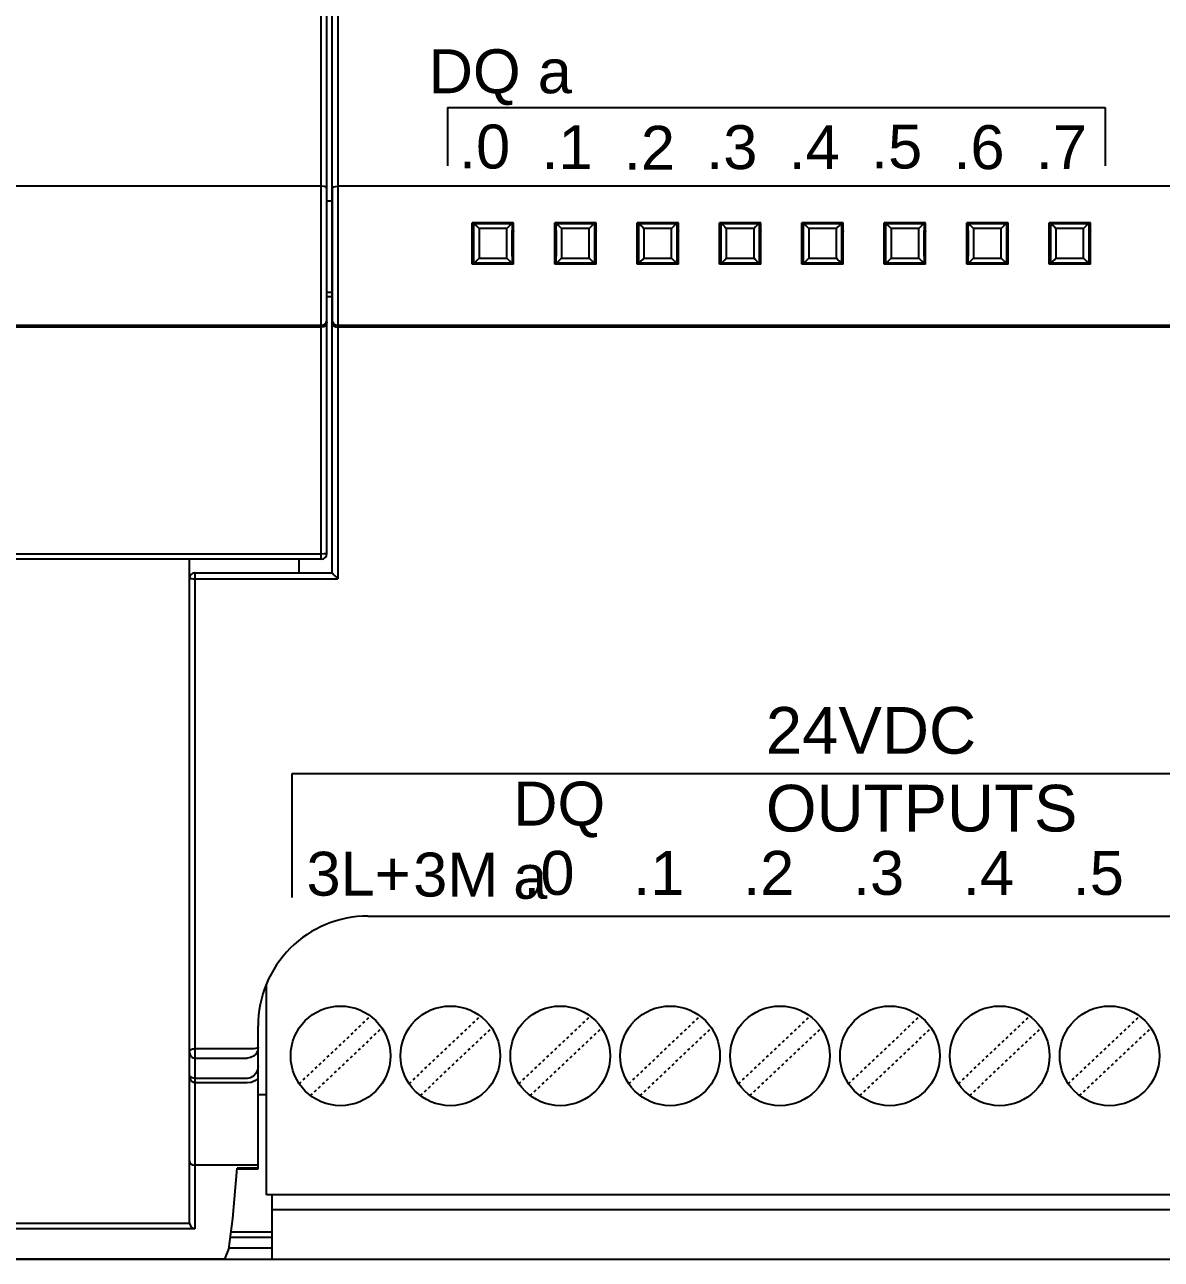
# Model space of a CAD drawing. Header units: inches. Extents: x 187 to 137830, y 99 to 66837.
# Drawn here: x 3821.69 to 3863.07, y 27718.4 to 27763.36 of the extents above; entities that cross this region are included whole.
import ezdxf

# ---------------------------------------------------------------- set-up
doc = ezdxf.new("R2010")
doc.units = ezdxf.units.IN
doc.header["$MEASUREMENT"] = 0
doc.linetypes.add('DOT', pattern=[0.2, 0.1, -0.1])
doc.styles.get("Standard").update_dxf_attribs({"font": 'arial.ttf'})

msp = doc.modelspace()

# ---------------------------------------------------------------- linework, layer by layer
at = {"color": 7, "linetype": 'Continuous'}
for p, q in [((3833.085, 27796.109), (3833.085, 27743.182)), ((3832.885, 27743.395), (3832.885, 27795.896)), ((3832.485, 27743.896), (3832.485, 27795.396)), ((3832.685, 27744.096), (3832.685, 27795.196)), ((3832.485, 27757.479), (3794.935, 27757.479)), ((3885.535, 27757.479), (3833.085, 27757.479)), ((3832.885, 27757.399), (3832.885, 27752.606)), ((3832.885, 27756.929), (3832.685, 27756.929)), ((3839.488, 27756.149), (3837.982, 27756.149)), ((3837.982, 27756.149), (3838.028, 27756.102)), ((3838.028, 27756.102), (3838.072, 27756.102)), ((3839.398, 27756.102), (3838.072, 27756.102)), ((3839.398, 27756.102), (3839.442, 27756.102)), ((3839.488, 27756.149), (3839.442, 27756.102)), ((3842.488, 27756.149), (3840.982, 27756.149)), ((3841.028, 27756.102), (3840.982, 27756.149)), ((3841.028, 27756.102), (3841.072, 27756.102)), ((3842.398, 27756.102), (3841.072, 27756.102)), ((3842.398, 27756.102), (3842.442, 27756.102)), ((3842.442, 27756.102), (3842.488, 27756.149)), ((3845.488, 27756.149), (3843.982, 27756.149)), ((3844.028, 27756.102), (3843.982, 27756.149)), ((3844.028, 27756.102), (3844.072, 27756.102)), ((3845.398, 27756.102), (3844.072, 27756.102)), ((3845.398, 27756.102), (3845.442, 27756.102)), ((3845.442, 27756.102), (3845.488, 27756.149)), ((3848.488, 27756.149), (3846.982, 27756.149)), ((3847.028, 27756.102), (3846.982, 27756.149)), ((3847.028, 27756.102), (3847.072, 27756.102)), ((3848.398, 27756.102), (3847.072, 27756.102)), ((3848.398, 27756.102), (3848.442, 27756.102)), ((3848.442, 27756.102), (3848.488, 27756.149)), ((3851.488, 27756.149), (3849.982, 27756.149)), ((3850.028, 27756.102), (3849.982, 27756.149)), ((3850.028, 27756.102), (3850.072, 27756.102)), ((3851.398, 27756.102), (3850.072, 27756.102)), ((3851.398, 27756.102), (3851.442, 27756.102)), ((3851.442, 27756.102), (3851.488, 27756.149)), ((3854.488, 27756.149), (3852.982, 27756.149)), ((3853.028, 27756.102), (3852.982, 27756.149)), ((3853.028, 27756.102), (3853.072, 27756.102)), ((3854.398, 27756.102), (3853.072, 27756.102)), ((3854.398, 27756.102), (3854.442, 27756.102)), ((3854.442, 27756.102), (3854.488, 27756.149)), ((3857.488, 27756.149), (3855.982, 27756.149)), ((3856.028, 27756.102), (3855.982, 27756.149)), ((3856.028, 27756.102), (3856.072, 27756.102)), ((3857.398, 27756.102), (3856.072, 27756.102)), ((3857.398, 27756.102), (3857.442, 27756.102)), ((3857.442, 27756.102), (3857.488, 27756.149)), ((3860.488, 27756.149), (3858.982, 27756.149)), ((3859.028, 27756.102), (3858.982, 27756.149)), ((3859.028, 27756.102), (3859.072, 27756.102)), ((3860.398, 27756.102), (3859.072, 27756.102)), ((3860.398, 27756.102), (3860.442, 27756.102)), ((3860.442, 27756.102), (3860.488, 27756.149)), ((3839.241, 27755.938), (3838.229, 27755.938)), ((3839.461, 27755.671), (3839.46, 27755.551)), ((3839.488, 27755.911), (3839.468, 27755.896)), ((3839.468, 27755.896), (3839.487, 27755.824)), ((3841.002, 27755.896), (3840.983, 27755.824)), ((3841.01, 27755.624), (3841.008, 27755.735)), ((3841.01, 27755.497), (3841.01, 27755.624)), ((3842.241, 27755.938), (3841.229, 27755.938)), ((3842.461, 27755.671), (3842.46, 27755.551)), ((3842.488, 27755.911), (3842.468, 27755.896)), ((3842.468, 27755.896), (3842.487, 27755.824)), ((3844.002, 27755.896), (3843.983, 27755.824)), ((3844.01, 27755.624), (3844.008, 27755.735)), ((3844.01, 27755.497), (3844.01, 27755.624)), ((3845.241, 27755.938), (3844.229, 27755.938)), ((3845.461, 27755.671), (3845.46, 27755.551)), ((3845.488, 27755.911), (3845.468, 27755.896)), ((3845.468, 27755.896), (3845.487, 27755.824)), ((3847.002, 27755.896), (3846.983, 27755.824)), ((3847.01, 27755.624), (3847.008, 27755.735)), ((3847.01, 27755.497), (3847.01, 27755.624)), ((3848.241, 27755.938), (3847.229, 27755.938)), ((3848.461, 27755.671), (3848.46, 27755.551)), ((3848.488, 27755.911), (3848.468, 27755.896)), ((3848.468, 27755.896), (3848.487, 27755.824)), ((3850.002, 27755.896), (3849.983, 27755.824)), ((3850.01, 27755.624), (3850.008, 27755.735)), ((3850.01, 27755.497), (3850.01, 27755.624)), ((3851.241, 27755.938), (3850.229, 27755.938)), ((3851.461, 27755.671), (3851.46, 27755.551)), ((3851.488, 27755.911), (3851.468, 27755.896)), ((3851.468, 27755.896), (3851.487, 27755.824)), ((3853.002, 27755.896), (3852.983, 27755.824)), ((3853.01, 27755.624), (3853.008, 27755.735)), ((3853.01, 27755.497), (3853.01, 27755.624)), ((3854.241, 27755.938), (3853.229, 27755.938)), ((3854.461, 27755.671), (3854.46, 27755.551)), ((3854.488, 27755.911), (3854.468, 27755.896)), ((3854.468, 27755.896), (3854.487, 27755.824)), ((3856.002, 27755.896), (3855.983, 27755.824)), ((3856.01, 27755.624), (3856.008, 27755.735)), ((3856.01, 27755.497), (3856.01, 27755.624)), ((3857.241, 27755.938), (3856.229, 27755.938)), ((3857.461, 27755.671), (3857.46, 27755.551)), ((3857.488, 27755.911), (3857.468, 27755.896)), ((3857.468, 27755.896), (3857.487, 27755.824)), ((3859.002, 27755.896), (3858.983, 27755.824)), ((3859.01, 27755.624), (3859.008, 27755.735)), ((3859.01, 27755.497), (3859.01, 27755.624)), ((3860.241, 27755.938), (3859.229, 27755.938)), ((3860.488, 27755.911), (3860.468, 27755.896)), ((3860.468, 27755.896), (3860.487, 27755.824)), ((3839.46, 27755.551), (3839.46, 27755.42)), ((3839.46, 27755.42), (3839.46, 27755.287)), ((3839.46, 27755.287), (3839.461, 27755.162)), ((3839.461, 27755.162), (3839.462, 27755.053)), ((3841.009, 27755.111), (3841.01, 27755.231)), ((3841.011, 27755.363), (3841.01, 27755.497)), ((3841.01, 27755.231), (3841.011, 27755.363)), ((3842.46, 27755.551), (3842.46, 27755.42)), ((3842.46, 27755.42), (3842.46, 27755.287)), ((3842.46, 27755.287), (3842.461, 27755.162)), ((3842.461, 27755.162), (3842.462, 27755.053)), ((3844.009, 27755.111), (3844.01, 27755.231)), ((3844.011, 27755.363), (3844.01, 27755.497)), ((3844.01, 27755.231), (3844.011, 27755.363)), ((3845.46, 27755.551), (3845.46, 27755.42)), ((3845.46, 27755.42), (3845.46, 27755.287)), ((3845.46, 27755.287), (3845.461, 27755.162)), ((3845.461, 27755.162), (3845.462, 27755.053)), ((3847.009, 27755.111), (3847.01, 27755.231)), ((3847.011, 27755.363), (3847.01, 27755.497)), ((3847.01, 27755.231), (3847.011, 27755.363)), ((3848.46, 27755.551), (3848.46, 27755.42)), ((3848.46, 27755.42), (3848.46, 27755.287)), ((3848.46, 27755.287), (3848.461, 27755.162)), ((3848.461, 27755.162), (3848.462, 27755.053)), ((3850.009, 27755.111), (3850.01, 27755.231)), ((3850.011, 27755.363), (3850.01, 27755.497)), ((3850.01, 27755.231), (3850.011, 27755.363)), ((3851.46, 27755.551), (3851.46, 27755.42)), ((3851.46, 27755.42), (3851.46, 27755.287)), ((3851.46, 27755.287), (3851.461, 27755.162)), ((3851.461, 27755.162), (3851.462, 27755.053)), ((3853.009, 27755.111), (3853.01, 27755.231)), ((3853.011, 27755.363), (3853.01, 27755.497)), ((3853.01, 27755.231), (3853.011, 27755.363)), ((3854.46, 27755.551), (3854.46, 27755.42)), ((3854.46, 27755.42), (3854.46, 27755.287)), ((3854.46, 27755.287), (3854.461, 27755.162)), ((3854.461, 27755.162), (3854.462, 27755.053)), ((3856.009, 27755.111), (3856.01, 27755.231)), ((3856.011, 27755.363), (3856.01, 27755.497)), ((3856.01, 27755.231), (3856.011, 27755.363)), ((3857.46, 27755.551), (3857.46, 27755.42)), ((3857.46, 27755.42), (3857.46, 27755.287)), ((3857.46, 27755.287), (3857.461, 27755.162)), ((3857.461, 27755.162), (3857.462, 27755.053)), ((3859.009, 27755.111), (3859.01, 27755.231)), ((3859.011, 27755.363), (3859.01, 27755.497)), ((3859.01, 27755.231), (3859.011, 27755.363)), ((3860.46, 27755.42), (3860.46, 27755.287)), ((3860.46, 27755.287), (3860.461, 27755.162)), ((3860.461, 27755.162), (3860.462, 27755.053)), ((3838.229, 27754.853), (3839.241, 27754.853)), ((3839.468, 27754.896), (3839.487, 27754.968)), ((3840.982, 27754.88), (3841.002, 27754.896)), ((3841.002, 27754.896), (3840.983, 27754.968)), ((3841.229, 27754.853), (3842.241, 27754.853)), ((3842.468, 27754.896), (3842.487, 27754.968)), ((3843.982, 27754.88), (3844.002, 27754.896)), ((3844.002, 27754.896), (3843.983, 27754.968)), ((3844.229, 27754.853), (3845.241, 27754.853)), ((3845.468, 27754.896), (3845.487, 27754.968)), ((3846.982, 27754.88), (3847.002, 27754.896)), ((3847.002, 27754.896), (3846.983, 27754.968)), ((3847.229, 27754.853), (3848.241, 27754.853)), ((3848.468, 27754.896), (3848.487, 27754.968)), ((3849.982, 27754.88), (3850.002, 27754.896)), ((3850.002, 27754.896), (3849.983, 27754.968)), ((3850.229, 27754.853), (3851.241, 27754.853)), ((3851.468, 27754.896), (3851.487, 27754.968)), ((3852.982, 27754.88), (3853.002, 27754.896)), ((3853.002, 27754.896), (3852.983, 27754.968)), ((3853.229, 27754.853), (3854.241, 27754.853)), ((3854.468, 27754.896), (3854.487, 27754.968)), ((3855.982, 27754.88), (3856.002, 27754.896)), ((3856.002, 27754.896), (3855.983, 27754.968)), ((3856.229, 27754.853), (3857.241, 27754.853)), ((3857.468, 27754.896), (3857.487, 27754.968)), ((3858.982, 27754.88), (3859.002, 27754.896)), ((3859.002, 27754.896), (3858.983, 27754.968)), ((3859.229, 27754.853), (3860.241, 27754.853)), ((3860.468, 27754.896), (3860.487, 27754.968)), ((3837.982, 27754.642), (3838.028, 27754.689)), ((3839.488, 27754.642), (3837.982, 27754.642)), ((3838.072, 27754.69), (3838.028, 27754.689)), ((3838.072, 27754.69), (3839.398, 27754.69)), ((3839.442, 27754.689), (3839.398, 27754.69)), ((3839.488, 27754.642), (3839.442, 27754.689)), ((3841.028, 27754.689), (3840.982, 27754.642)), ((3842.488, 27754.642), (3840.982, 27754.642)), ((3841.072, 27754.69), (3841.028, 27754.689)), ((3841.072, 27754.69), (3842.398, 27754.69)), ((3842.442, 27754.689), (3842.398, 27754.69)), ((3842.442, 27754.689), (3842.488, 27754.642)), ((3844.028, 27754.689), (3843.982, 27754.642)), ((3845.488, 27754.642), (3843.982, 27754.642)), ((3844.072, 27754.69), (3844.028, 27754.689)), ((3844.072, 27754.69), (3845.398, 27754.69)), ((3845.442, 27754.689), (3845.398, 27754.69)), ((3845.442, 27754.689), (3845.488, 27754.642)), ((3847.028, 27754.689), (3846.982, 27754.642)), ((3848.488, 27754.642), (3846.982, 27754.642)), ((3847.072, 27754.69), (3847.028, 27754.689)), ((3847.072, 27754.69), (3848.398, 27754.69)), ((3848.442, 27754.689), (3848.398, 27754.69)), ((3848.442, 27754.689), (3848.488, 27754.642)), ((3850.028, 27754.689), (3849.982, 27754.642)), ((3851.488, 27754.642), (3849.982, 27754.642)), ((3850.072, 27754.69), (3850.028, 27754.689)), ((3850.072, 27754.69), (3851.398, 27754.69)), ((3851.442, 27754.689), (3851.398, 27754.69)), ((3851.442, 27754.689), (3851.488, 27754.642)), ((3853.028, 27754.689), (3852.982, 27754.642)), ((3854.488, 27754.642), (3852.982, 27754.642)), ((3853.072, 27754.69), (3853.028, 27754.689)), ((3853.072, 27754.69), (3854.398, 27754.69)), ((3854.442, 27754.689), (3854.398, 27754.69)), ((3854.442, 27754.689), (3854.488, 27754.642)), ((3856.028, 27754.689), (3855.982, 27754.642)), ((3857.488, 27754.642), (3855.982, 27754.642)), ((3856.072, 27754.69), (3856.028, 27754.689)), ((3856.072, 27754.69), (3857.398, 27754.69)), ((3857.442, 27754.689), (3857.398, 27754.69)), ((3857.442, 27754.689), (3857.488, 27754.642)), ((3859.028, 27754.689), (3858.982, 27754.642)), ((3860.488, 27754.642), (3858.982, 27754.642)), ((3859.072, 27754.69), (3859.028, 27754.689)), ((3859.072, 27754.69), (3860.398, 27754.69)), ((3860.442, 27754.689), (3860.398, 27754.69)), ((3860.442, 27754.689), (3860.488, 27754.642)), ((3832.885, 27753.602), (3832.685, 27753.602)), ((3832.885, 27753.443), (3832.685, 27753.443)), ((3832.9, 27752.53), (3832.885, 27752.606)), ((3832.485, 27752.41), (3794.935, 27752.41)), ((3832.485, 27752.342), (3794.935, 27752.342)), ((3885.535, 27752.407), (3833.085, 27752.407)), ((3885.535, 27752.34), (3833.085, 27752.34)), ((3832.485, 27744.082), (3794.935, 27744.082)), ((3832.485, 27743.896), (3794.935, 27743.896)), ((3832.485, 27743.896), (3794.935, 27743.896)), ((3827.685, 27719.729), (3827.685, 27743.896)), ((3831.685, 27743.396), (3831.685, 27743.896)), ((3827.885, 27743.396), (3832.885, 27743.396)), ((3827.885, 27743.396), (3827.885, 27719.501)), ((3827.885, 27743.182), (3833.085, 27743.182)), ((3834.185, 27730.896), (3876.185, 27730.896)), ((3830.485, 27720.746), (3830.485, 27728.415)), ((3830.185, 27726.111), (3830.185, 27726.896)), ((3830.185, 27721.693), (3830.185, 27726.896)), ((3827.885, 27726.07), (3829.785, 27726.07)), ((3827.885, 27725.724), (3829.785, 27725.724)), ((3829.785, 27724.984), (3827.885, 27724.984)), ((3829.785, 27724.822), (3827.885, 27724.822)), ((3830.185, 27724.396), (3830.485, 27724.396)), ((3830.185, 27721.824), (3827.885, 27721.824)), ((3829.27, 27719.877), (3829.417, 27721.719)), ((3829.413, 27721.693), (3830.185, 27721.693)), ((3830.185, 27721.719), (3829.417, 27721.719)), ((3879.395, 27720.746), (3830.485, 27720.746)), ((3830.685, 27720.746), (3830.685, 27718.396)), ((3830.685, 27720.206), (3879.685, 27720.206)), ((3827.687, 27719.699), (3805.183, 27719.699)), ((3827.885, 27719.501), (3804.985, 27719.501)), ((3829.178, 27719.196), (3830.685, 27719.196)), ((3829.205, 27719.396), (3830.685, 27719.396)), ((3830.685, 27718.796), (3829.125, 27718.796)), ((3778.335, 27718.396), (3887.535, 27718.396)), ((3828.97, 27718.396), (3820.835, 27718.396))]:
    msp.add_line(p, q, dxfattribs=at)
for p, q in [((3837.085, 27760.341), (3861.024, 27760.341)), ((3837.085, 27760.341), (3837.085, 27758.225)), ((3861.024, 27760.341), (3861.024, 27758.225)), ((3831.425, 27731.57), (3831.425, 27736.084)), ((3831.425, 27736.084), (3878.9, 27736.084))]:
    msp.add_line(p, q)
at = {"linetype": 'DOT'}
for p, q in [((3831.679, 27724.792), (3834.278, 27727.254)), ((3835.679, 27724.792), (3838.278, 27727.254)), ((3839.679, 27724.792), (3842.278, 27727.254)), ((3843.679, 27724.792), (3846.278, 27727.254)), ((3847.679, 27724.792), (3850.278, 27727.254)), ((3851.679, 27724.792), (3854.278, 27727.254)), ((3855.679, 27724.792), (3858.278, 27727.254)), ((3859.679, 27724.792), (3862.278, 27727.254)), ((3832.092, 27724.357), (3834.691, 27726.819)), ((3836.092, 27724.357), (3838.691, 27726.819)), ((3840.092, 27724.357), (3842.691, 27726.819)), ((3844.092, 27724.357), (3846.691, 27726.819)), ((3848.092, 27724.357), (3850.691, 27726.819)), ((3852.092, 27724.357), (3854.691, 27726.819)), ((3856.092, 27724.357), (3858.691, 27726.819)), ((3860.092, 27724.357), (3862.691, 27726.819))]:
    msp.add_line(p, q, dxfattribs=at)
at = {"color": 7, "linetype": 'Continuous'}
for points in [[(3832.685, 27757.399), (3832.66, 27757.438), (3832.589, 27757.468), (3832.485, 27757.479)], [(3832.885, 27757.399), (3832.899, 27757.429), (3832.94, 27757.455), (3833.005, 27757.473), (3833.085, 27757.479)], [(3837.982, 27754.642), (3837.983, 27755.142), (3837.983, 27755.649), (3837.982, 27756.149)], [(3838.028, 27756.102), (3838.03, 27755.633), (3838.03, 27755.159), (3838.028, 27754.689)], [(3838.072, 27756.102), (3838.123, 27756.047), (3838.175, 27755.993), (3838.229, 27755.938)], [(3839.398, 27756.102), (3839.347, 27756.047), (3839.295, 27755.993), (3839.241, 27755.938)], [(3839.442, 27754.689), (3839.44, 27755.159), (3839.44, 27755.633), (3839.442, 27756.102)], [(3839.488, 27754.642), (3839.487, 27755.142), (3839.487, 27755.649), (3839.488, 27756.149)], [(3840.982, 27754.642), (3840.983, 27755.142), (3840.983, 27755.649), (3840.982, 27756.149)], [(3841.028, 27756.102), (3841.03, 27755.633), (3841.03, 27755.159), (3841.028, 27754.689)], [(3841.072, 27756.102), (3841.123, 27756.047), (3841.175, 27755.993), (3841.229, 27755.938)], [(3842.398, 27756.102), (3842.347, 27756.047), (3842.295, 27755.993), (3842.241, 27755.938)], [(3842.442, 27754.689), (3842.44, 27755.159), (3842.44, 27755.633), (3842.442, 27756.102)], [(3842.488, 27754.642), (3842.487, 27755.142), (3842.487, 27755.649), (3842.488, 27756.149)], [(3843.982, 27754.642), (3843.983, 27755.142), (3843.983, 27755.649), (3843.982, 27756.149)], [(3844.028, 27756.102), (3844.03, 27755.633), (3844.03, 27755.159), (3844.028, 27754.689)], [(3844.072, 27756.102), (3844.123, 27756.047), (3844.175, 27755.993), (3844.229, 27755.938)], [(3845.398, 27756.102), (3845.347, 27756.047), (3845.295, 27755.993), (3845.241, 27755.938)], [(3845.442, 27754.689), (3845.44, 27755.159), (3845.44, 27755.633), (3845.442, 27756.102)], [(3845.488, 27754.642), (3845.487, 27755.142), (3845.487, 27755.649), (3845.488, 27756.149)], [(3846.982, 27754.642), (3846.983, 27755.142), (3846.983, 27755.649), (3846.982, 27756.149)], [(3847.028, 27756.102), (3847.03, 27755.633), (3847.03, 27755.159), (3847.028, 27754.689)], [(3847.072, 27756.102), (3847.123, 27756.047), (3847.175, 27755.993), (3847.229, 27755.938)], [(3848.398, 27756.102), (3848.347, 27756.047), (3848.295, 27755.993), (3848.241, 27755.938)], [(3848.442, 27754.689), (3848.44, 27755.159), (3848.44, 27755.633), (3848.442, 27756.102)], [(3848.488, 27754.642), (3848.487, 27755.142), (3848.487, 27755.649), (3848.488, 27756.149)], [(3849.982, 27754.642), (3849.983, 27755.142), (3849.983, 27755.649), (3849.982, 27756.149)], [(3850.028, 27756.102), (3850.03, 27755.633), (3850.03, 27755.159), (3850.028, 27754.689)], [(3850.072, 27756.102), (3850.123, 27756.047), (3850.175, 27755.993), (3850.229, 27755.938)], [(3851.398, 27756.102), (3851.347, 27756.047), (3851.295, 27755.993), (3851.241, 27755.938)], [(3851.442, 27754.689), (3851.44, 27755.159), (3851.44, 27755.633), (3851.442, 27756.102)], [(3851.488, 27754.642), (3851.487, 27755.142), (3851.487, 27755.649), (3851.488, 27756.149)], [(3852.982, 27754.642), (3852.983, 27755.142), (3852.983, 27755.649), (3852.982, 27756.149)], [(3853.028, 27756.102), (3853.03, 27755.633), (3853.03, 27755.159), (3853.028, 27754.689)], [(3853.072, 27756.102), (3853.123, 27756.047), (3853.175, 27755.993), (3853.229, 27755.938)], [(3854.398, 27756.102), (3854.347, 27756.047), (3854.295, 27755.993), (3854.241, 27755.938)], [(3854.442, 27754.689), (3854.44, 27755.159), (3854.44, 27755.633), (3854.442, 27756.102)], [(3854.488, 27754.642), (3854.487, 27755.142), (3854.487, 27755.649), (3854.488, 27756.149)], [(3855.982, 27754.642), (3855.983, 27755.142), (3855.983, 27755.649), (3855.982, 27756.149)], [(3856.028, 27756.102), (3856.03, 27755.633), (3856.03, 27755.159), (3856.028, 27754.689)], [(3856.072, 27756.102), (3856.123, 27756.047), (3856.175, 27755.993), (3856.229, 27755.938)], [(3857.398, 27756.102), (3857.347, 27756.047), (3857.295, 27755.993), (3857.241, 27755.938)], [(3857.442, 27754.689), (3857.44, 27755.159), (3857.44, 27755.633), (3857.442, 27756.102)], [(3857.488, 27754.642), (3857.487, 27755.142), (3857.487, 27755.649), (3857.488, 27756.149)], [(3858.982, 27754.642), (3858.983, 27755.142), (3858.983, 27755.649), (3858.982, 27756.149)], [(3859.028, 27756.102), (3859.03, 27755.633), (3859.03, 27755.159), (3859.028, 27754.689)], [(3859.072, 27756.102), (3859.123, 27756.047), (3859.175, 27755.993), (3859.229, 27755.938)], [(3860.398, 27756.102), (3860.348, 27756.047), (3860.295, 27755.993), (3860.241, 27755.938)], [(3860.442, 27754.689), (3860.44, 27755.159), (3860.44, 27755.633), (3860.442, 27756.102)], [(3860.488, 27754.642), (3860.487, 27755.142), (3860.487, 27755.649), (3860.488, 27756.149)], [(3838.229, 27755.938), (3838.23, 27755.214), (3838.229, 27754.853)], [(3839.241, 27754.853), (3839.24, 27755.577), (3839.241, 27755.938)], [(3839.468, 27755.896), (3839.467, 27755.888), (3839.466, 27755.871), (3839.464, 27755.845), (3839.463, 27755.812), (3839.463, 27755.771), (3839.461, 27755.671)], [(3841.008, 27755.735), (3841.007, 27755.781), (3841.006, 27755.82), (3841.005, 27755.852), (3841.004, 27755.875), (3841.003, 27755.89), (3841.002, 27755.896)], [(3841.229, 27755.938), (3841.23, 27755.214), (3841.229, 27754.853)], [(3842.241, 27754.853), (3842.24, 27755.577), (3842.241, 27755.938)], [(3842.468, 27755.896), (3842.467, 27755.888), (3842.466, 27755.871), (3842.464, 27755.845), (3842.463, 27755.812), (3842.463, 27755.771), (3842.461, 27755.671)], [(3844.008, 27755.735), (3844.007, 27755.781), (3844.006, 27755.82), (3844.005, 27755.852), (3844.004, 27755.875), (3844.003, 27755.89), (3844.002, 27755.896)], [(3844.229, 27755.938), (3844.23, 27755.214), (3844.229, 27754.853)], [(3845.241, 27754.853), (3845.24, 27755.577), (3845.241, 27755.938)], [(3845.468, 27755.896), (3845.467, 27755.888), (3845.466, 27755.871), (3845.464, 27755.845), (3845.463, 27755.812), (3845.463, 27755.771), (3845.461, 27755.671)], [(3847.008, 27755.735), (3847.007, 27755.781), (3847.006, 27755.82), (3847.005, 27755.852), (3847.004, 27755.875), (3847.003, 27755.89), (3847.002, 27755.896)], [(3847.229, 27755.938), (3847.23, 27755.214), (3847.229, 27754.853)], [(3848.241, 27754.853), (3848.24, 27755.577), (3848.241, 27755.938)], [(3848.468, 27755.896), (3848.467, 27755.888), (3848.466, 27755.871), (3848.464, 27755.845), (3848.463, 27755.812), (3848.463, 27755.771), (3848.461, 27755.671)], [(3850.008, 27755.735), (3850.007, 27755.781), (3850.006, 27755.82), (3850.005, 27755.852), (3850.004, 27755.875), (3850.003, 27755.89), (3850.002, 27755.896)], [(3850.229, 27755.938), (3850.23, 27755.214), (3850.229, 27754.853)], [(3851.241, 27754.853), (3851.24, 27755.577), (3851.241, 27755.938)], [(3851.468, 27755.896), (3851.467, 27755.888), (3851.466, 27755.871), (3851.464, 27755.845), (3851.463, 27755.812), (3851.463, 27755.771), (3851.461, 27755.671)], [(3853.008, 27755.735), (3853.007, 27755.781), (3853.006, 27755.82), (3853.005, 27755.852), (3853.004, 27755.875), (3853.003, 27755.89), (3853.002, 27755.896)], [(3853.229, 27755.938), (3853.23, 27755.214), (3853.229, 27754.853)], [(3854.241, 27754.853), (3854.24, 27755.577), (3854.241, 27755.938)], [(3854.468, 27755.896), (3854.467, 27755.888), (3854.466, 27755.871), (3854.464, 27755.845), (3854.463, 27755.812), (3854.463, 27755.771), (3854.461, 27755.671)], [(3856.008, 27755.735), (3856.007, 27755.781), (3856.006, 27755.82), (3856.005, 27755.852), (3856.004, 27755.875), (3856.003, 27755.89), (3856.002, 27755.896)], [(3856.229, 27755.938), (3856.23, 27755.214), (3856.229, 27754.853)], [(3857.241, 27754.853), (3857.24, 27755.577), (3857.241, 27755.938)], [(3857.468, 27755.896), (3857.467, 27755.888), (3857.466, 27755.871), (3857.464, 27755.845), (3857.463, 27755.812), (3857.463, 27755.771), (3857.461, 27755.671)], [(3859.008, 27755.735), (3859.007, 27755.781), (3859.006, 27755.82), (3859.005, 27755.852), (3859.004, 27755.875), (3859.003, 27755.89), (3859.002, 27755.896)], [(3859.229, 27755.938), (3859.23, 27755.214), (3859.229, 27754.853)], [(3860.241, 27754.853), (3860.24, 27755.577), (3860.241, 27755.938)], [(3860.468, 27755.896), (3860.467, 27755.888), (3860.466, 27755.871), (3860.464, 27755.845), (3860.463, 27755.812), (3860.463, 27755.771), (3860.462, 27755.724), (3860.46, 27755.613)], [(3860.46, 27755.613), (3860.46, 27755.551), (3860.46, 27755.42)], [(3838.072, 27754.69), (3838.123, 27754.744), (3838.175, 27754.799), (3838.229, 27754.853)], [(3839.398, 27754.69), (3839.347, 27754.744), (3839.295, 27754.799), (3839.241, 27754.853)], [(3839.462, 27755.053), (3839.463, 27755.008), (3839.464, 27754.969), (3839.465, 27754.938), (3839.466, 27754.915), (3839.467, 27754.901), (3839.468, 27754.896)], [(3841.002, 27754.896), (3841.003, 27754.902), (3841.004, 27754.917), (3841.005, 27754.941), (3841.007, 27754.972), (3841.007, 27755.012), (3841.009, 27755.111)], [(3841.072, 27754.69), (3841.123, 27754.744), (3841.175, 27754.799), (3841.229, 27754.853)], [(3842.398, 27754.69), (3842.347, 27754.744), (3842.295, 27754.799), (3842.241, 27754.853)], [(3842.462, 27755.053), (3842.463, 27755.008), (3842.464, 27754.969), (3842.465, 27754.938), (3842.466, 27754.915), (3842.467, 27754.901), (3842.468, 27754.896)], [(3844.002, 27754.896), (3844.003, 27754.902), (3844.004, 27754.917), (3844.005, 27754.941), (3844.007, 27754.972), (3844.007, 27755.012), (3844.009, 27755.111)], [(3844.072, 27754.69), (3844.123, 27754.744), (3844.175, 27754.799), (3844.229, 27754.853)], [(3845.398, 27754.69), (3845.347, 27754.744), (3845.295, 27754.799), (3845.241, 27754.853)], [(3845.462, 27755.053), (3845.463, 27755.008), (3845.464, 27754.969), (3845.465, 27754.938), (3845.466, 27754.915), (3845.467, 27754.901), (3845.468, 27754.896)], [(3847.002, 27754.896), (3847.003, 27754.902), (3847.004, 27754.917), (3847.005, 27754.941), (3847.007, 27754.972), (3847.007, 27755.012), (3847.009, 27755.111)], [(3847.072, 27754.69), (3847.123, 27754.744), (3847.175, 27754.799), (3847.229, 27754.853)], [(3848.398, 27754.69), (3848.347, 27754.744), (3848.295, 27754.799), (3848.241, 27754.853)], [(3848.462, 27755.053), (3848.463, 27755.008), (3848.464, 27754.969), (3848.465, 27754.938), (3848.466, 27754.915), (3848.467, 27754.901), (3848.468, 27754.896)], [(3850.002, 27754.896), (3850.003, 27754.902), (3850.004, 27754.917), (3850.005, 27754.941), (3850.007, 27754.972), (3850.007, 27755.012), (3850.009, 27755.111)], [(3850.072, 27754.69), (3850.123, 27754.744), (3850.175, 27754.799), (3850.229, 27754.853)], [(3851.398, 27754.69), (3851.347, 27754.744), (3851.295, 27754.799), (3851.241, 27754.853)], [(3851.462, 27755.053), (3851.463, 27755.008), (3851.464, 27754.969), (3851.465, 27754.938), (3851.466, 27754.915), (3851.467, 27754.901), (3851.468, 27754.896)], [(3853.002, 27754.896), (3853.003, 27754.902), (3853.004, 27754.917), (3853.005, 27754.941), (3853.007, 27754.972), (3853.007, 27755.012), (3853.009, 27755.111)], [(3853.072, 27754.69), (3853.123, 27754.744), (3853.175, 27754.799), (3853.229, 27754.853)], [(3854.398, 27754.69), (3854.347, 27754.744), (3854.295, 27754.799), (3854.241, 27754.853)], [(3854.462, 27755.053), (3854.463, 27755.008), (3854.464, 27754.969), (3854.465, 27754.938), (3854.466, 27754.915), (3854.467, 27754.901), (3854.468, 27754.896)], [(3856.002, 27754.896), (3856.003, 27754.902), (3856.004, 27754.917), (3856.005, 27754.941), (3856.007, 27754.972), (3856.007, 27755.012), (3856.009, 27755.111)], [(3856.072, 27754.69), (3856.123, 27754.744), (3856.175, 27754.799), (3856.229, 27754.853)], [(3857.398, 27754.69), (3857.347, 27754.744), (3857.295, 27754.799), (3857.241, 27754.853)], [(3857.462, 27755.053), (3857.463, 27755.008), (3857.464, 27754.969), (3857.465, 27754.938), (3857.466, 27754.915), (3857.467, 27754.901), (3857.468, 27754.896)], [(3859.002, 27754.896), (3859.003, 27754.902), (3859.004, 27754.917), (3859.005, 27754.941), (3859.007, 27754.972), (3859.007, 27755.012), (3859.009, 27755.111)], [(3859.072, 27754.69), (3859.123, 27754.744), (3859.175, 27754.799), (3859.229, 27754.853)], [(3860.398, 27754.69), (3860.348, 27754.744), (3860.295, 27754.799), (3860.241, 27754.853)], [(3860.462, 27755.053), (3860.463, 27755.008), (3860.464, 27754.969), (3860.465, 27754.938), (3860.466, 27754.915), (3860.467, 27754.901), (3860.468, 27754.896)], [(3832.485, 27752.41), (3832.584, 27752.436), (3832.658, 27752.508), (3832.685, 27752.608)], [(3832.685, 27752.526), (3832.669, 27752.454), (3832.627, 27752.396), (3832.562, 27752.356), (3832.485, 27752.342)], [(3832.885, 27752.524), (3832.892, 27752.474), (3832.915, 27752.426), (3832.955, 27752.384), (3833.012, 27752.352), (3833.085, 27752.34)], [(3833.085, 27752.407), (3833.009, 27752.422), (3832.944, 27752.465), (3832.9, 27752.53)], [(3832.685, 27744.096), (3832.659, 27744.089), (3832.586, 27744.084), (3832.485, 27744.082)], [(3827.685, 27743.196), (3827.689, 27743.193), (3827.703, 27743.19), (3827.729, 27743.187), (3827.767, 27743.185), (3827.82, 27743.183), (3827.885, 27743.182)], [(3832.885, 27743.395), (3832.9, 27743.375), (3832.935, 27743.336), (3832.981, 27743.288), (3833.033, 27743.235), (3833.085, 27743.182)], [(3827.685, 27725.953), (3827.688, 27725.973), (3827.696, 27725.991), (3827.708, 27726.007), (3827.722, 27726.021), (3827.738, 27726.032), (3827.756, 27726.042), (3827.776, 27726.051), (3827.797, 27726.058), (3827.819, 27726.063), (3827.841, 27726.067), (3827.863, 27726.069), (3827.885, 27726.07)], [(3827.685, 27725.953), (3827.688, 27725.914), (3827.696, 27725.879), (3827.708, 27725.848), (3827.722, 27725.821), (3827.738, 27725.798), (3827.756, 27725.779), (3827.776, 27725.762), (3827.797, 27725.748), (3827.819, 27725.737), (3827.841, 27725.73), (3827.863, 27725.726), (3827.885, 27725.724)], [(3829.785, 27726.07), (3829.844, 27726.071), (3829.907, 27726.072), (3829.973, 27726.075), (3830.037, 27726.079), (3830.096, 27726.085), (3830.144, 27726.093), (3830.175, 27726.101), (3830.185, 27726.111)], [(3830.185, 27726.111), (3830.166, 27725.992), (3830.109, 27725.884), (3830.021, 27725.798), (3829.909, 27725.743), (3829.785, 27725.724)], [(3827.885, 27724.984), (3827.832, 27724.989), (3827.789, 27725), (3827.757, 27725.013), (3827.734, 27725.027), (3827.717, 27725.041), (3827.704, 27725.057), (3827.694, 27725.073), (3827.687, 27725.091), (3827.685, 27725.11)], [(3827.885, 27724.822), (3827.832, 27724.832), (3827.789, 27724.857), (3827.757, 27724.888), (3827.734, 27724.92), (3827.717, 27724.953), (3827.704, 27724.988), (3827.694, 27725.025), (3827.687, 27725.065), (3827.685, 27725.11)], [(3830.185, 27725.439), (3830.163, 27725.291), (3830.102, 27725.162), (3830.012, 27725.064), (3829.903, 27725.004), (3829.785, 27724.984)], [(3830.185, 27724.986), (3830.064, 27724.896), (3829.928, 27724.84), (3829.785, 27724.822)], [(3827.685, 27721.984), (3827.698, 27721.927), (3827.737, 27721.876), (3827.801, 27721.838), (3827.885, 27721.824)], [(3827.687, 27719.699), (3827.686, 27719.709), (3827.685, 27719.719), (3827.685, 27719.729)], [(3827.687, 27719.699), (3827.717, 27719.617), (3827.766, 27719.558), (3827.824, 27719.52), (3827.885, 27719.501)], [(3828.97, 27718.396), (3829.121, 27718.767), (3829.27, 27719.877)]]:
    msp.add_lwpolyline(points, dxfattribs=at)
for centre in [(3833.185, 27725.806), (3837.185, 27725.806), (3841.185, 27725.806), (3845.185, 27725.806), (3849.185, 27725.806), (3853.185, 27725.806), (3857.185, 27725.806), (3861.185, 27725.806)]:
    msp.add_circle(centre, 1.815, dxfattribs=at)
for centre, radius, start, end in [((3832.485, 27744.096), 0.2, 270, 0), ((3832.485, 27744.096), 0.2, 270, 360), ((3827.885, 27743.196), 0.2, 90, 180), ((3834.185, 27726.896), 4, 90, 180.0005)]:
    msp.add_arc(centre, radius, start, end, dxfattribs=at)

# ---------------------------------------------------------------- texts
for s, insert, char_height, width, attachment_point in [('DQ a', (3839, 27760.424), 1.6, 10.53399, 8), ('.0', (3838.431, 27758.1), 1.6, 6.93026, 8), ('.1', (3841.431, 27758.1), 1.6, 6.93026, 8), ('.2', (3844.431, 27758.077), 1.6, 6.93026, 8), ('.3', (3847.431, 27758.077), 1.6, 6.93026, 8), ('.4', (3850.431, 27758.1), 1.6, 6.93026, 8), ('.5', (3853.431, 27758.1), 1.6, 6.93026, 8), ('.6', (3856.431, 27758.077), 1.6, 6.93026, 8), ('.7', (3859.431, 27758.1), 1.6, 6.93026, 8), ('24VDC OUTPUTS', (3848.67, 27738.51), 1.7, 15.02476, 1), ('DQ a', (3839.47, 27735.792), 1.6, 4.39142, 1), ('3L+', (3831.946, 27733.239), 1.6, 3.56622, 1), ('3M', (3835.83, 27733.207), 1.6, 3.56622, 1), ('.0', (3840.773, 27733.269), 1.6, 5.30676, 2), ('.1', (3844.773, 27733.269), 1.6, 5.30676, 2), ('.2', (3848.773, 27733.269), 1.6, 5.30676, 2), ('.3', (3852.773, 27733.269), 1.6, 5.30676, 2), ('.4', (3856.773, 27733.269), 1.6, 5.30676, 2), ('.5', (3860.773, 27733.269), 1.6, 5.30676, 2)]:
    msp.add_mtext(s, dxfattribs=dict(insert=insert, char_height=char_height, width=width, attachment_point=attachment_point))

doc.saveas('drawing.dxf')
